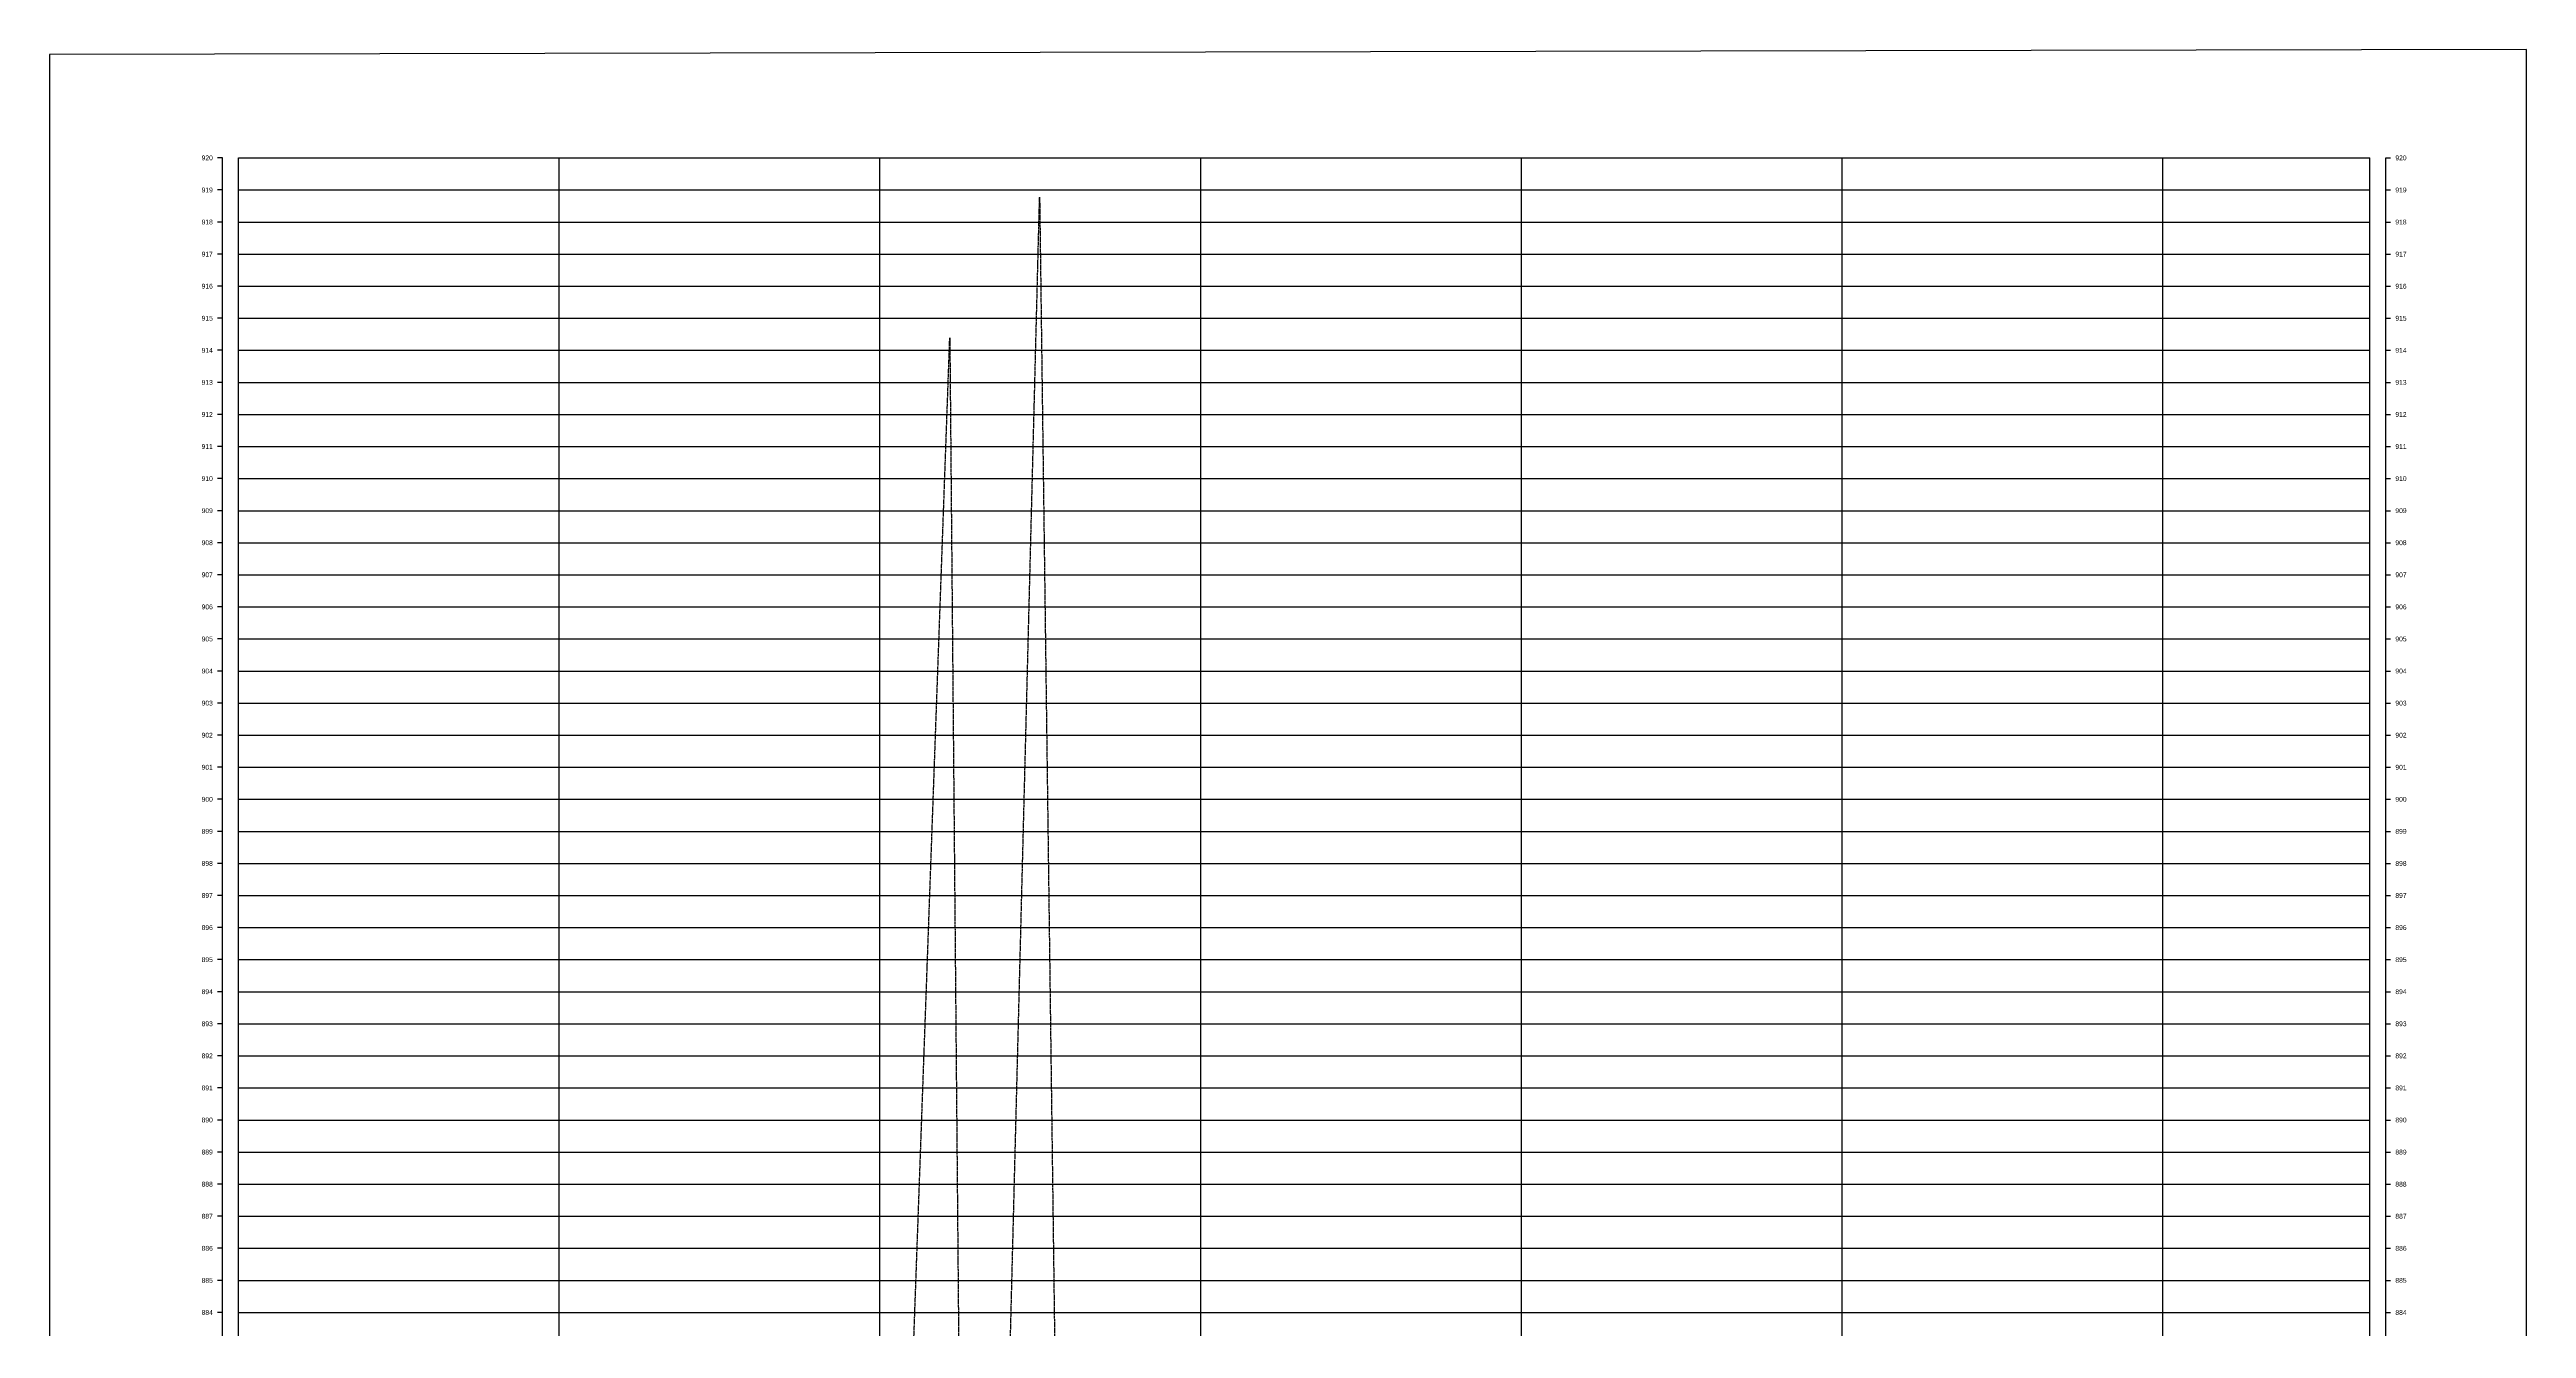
# Model space of a CAD drawing. Header units: millimetres. Extents: x 2640 to 12113, y 6003 to 13668.
# Drawn here: x 8090 to 8862, y 11785 to 12183 of the extents above; entities that cross this region are included whole.
import ezdxf
from ezdxf.enums import TextEntityAlignment as Align

# ---------------------------------------------------------------- set-up
doc = ezdxf.new("R2010")
doc.units = ezdxf.units.MM
doc.linetypes.add('HIDDEN', pattern=[0.375, 0.25, -0.125])
for name, color, linetype in [('GL', 3, 'HIDDEN'), ('GRID', 8, 'Continuous'), ('SCALE_LINE', 1, 'Continuous')]:
    doc.layers.add(name, color=color, linetype=linetype)
doc.styles.get("Standard").update_dxf_attribs({"font": 'arial.ttf'})

msp = doc.modelspace()

# ---------------------------------------------------------------- linework, layer by layer
msp.add_lwpolyline([(8090.206, 11436.95), (8862.477, 11438.501), (8862.477, 12183.414), (8090.206, 12181.863)], close=True)
at = {"layer": 'GL'}
for points in [[(8389.117, 11754.638), (8398.892, 12137.429), (8398.893, 12137.429), (8398.894, 12137.429), (8398.894, 12137.429), (8398.894, 12137.429), (8401.581, 11932.874), (8403.966, 11751.216)], [(8359.117, 11765.317), (8370.89, 12093.508), (8370.89, 12093.508), (8370.89, 12093.508), (8370.89, 12093.508), (8370.9, 12092.349), (8371.913, 11977.553), (8373.882, 11754.306)]]:
    msp.add_lwpolyline(points, dxfattribs=at)
at = {"layer": 'GRID'}
for p, q in [((8149.117, 12149.627), (8813.606, 12149.627)), ((8149.117, 11549.627), (8149.117, 12149.627)), ((8249.117, 11549.627), (8249.117, 12149.627)), ((8349.117, 11549.627), (8349.117, 12149.627)), ((8449.117, 11549.627), (8449.117, 12149.627)), ((8549.117, 11549.627), (8549.117, 12149.627)), ((8649.117, 11549.627), (8649.117, 12149.627)), ((8749.117, 11549.627), (8749.117, 12149.627)), ((8813.606, 11549.627), (8813.606, 12149.627)), ((8149.117, 12139.627), (8813.606, 12139.627)), ((8149.117, 12129.627), (8813.606, 12129.627)), ((8149.117, 12119.627), (8813.606, 12119.627)), ((8149.117, 12109.627), (8813.606, 12109.627)), ((8149.117, 12099.627), (8813.606, 12099.627)), ((8149.117, 12089.627), (8813.606, 12089.627)), ((8149.117, 12079.627), (8813.606, 12079.627)), ((8149.117, 12069.627), (8813.606, 12069.627)), ((8149.117, 12059.627), (8813.606, 12059.627)), ((8149.117, 12049.627), (8813.606, 12049.627)), ((8149.117, 12039.627), (8813.606, 12039.627)), ((8149.117, 12029.627), (8813.606, 12029.627)), ((8149.117, 12019.627), (8813.606, 12019.627)), ((8149.117, 12009.627), (8813.606, 12009.627)), ((8149.117, 11999.627), (8813.606, 11999.627)), ((8149.117, 11989.627), (8813.606, 11989.627)), ((8149.117, 11979.627), (8813.606, 11979.627)), ((8149.117, 11969.627), (8813.606, 11969.627)), ((8149.117, 11959.627), (8813.606, 11959.627)), ((8149.117, 11949.627), (8813.606, 11949.627)), ((8149.117, 11939.627), (8813.606, 11939.627)), ((8149.117, 11929.627), (8813.606, 11929.627)), ((8149.117, 11919.627), (8813.606, 11919.627)), ((8149.117, 11909.627), (8813.606, 11909.627)), ((8149.117, 11899.627), (8813.606, 11899.627)), ((8149.117, 11889.627), (8813.606, 11889.627)), ((8149.117, 11879.627), (8813.606, 11879.627)), ((8149.117, 11869.627), (8813.606, 11869.627)), ((8149.117, 11859.627), (8813.606, 11859.627)), ((8149.117, 11849.627), (8813.606, 11849.627)), ((8149.117, 11839.627), (8813.606, 11839.627)), ((8149.117, 11829.627), (8813.606, 11829.627)), ((8149.117, 11819.627), (8813.606, 11819.627)), ((8149.117, 11809.627), (8813.606, 11809.627)), ((8149.117, 11799.627), (8813.606, 11799.627)), ((8149.117, 11789.627), (8813.606, 11789.627))]:
    msp.add_line(p, q, dxfattribs=at)
at = {"layer": 'SCALE_LINE'}
for p, q in [((8144.117, 12149.627), (8142.617, 12149.627)), ((8144.117, 11549.627), (8144.117, 12149.627)), ((8818.606, 11549.627), (8818.606, 12149.627)), ((8818.606, 12149.627), (8820.106, 12149.627)), ((8144.117, 12139.627), (8142.617, 12139.627)), ((8818.606, 12139.627), (8820.106, 12139.627)), ((8144.117, 12129.627), (8142.617, 12129.627)), ((8818.606, 12129.627), (8820.106, 12129.627)), ((8144.117, 12119.627), (8142.617, 12119.627)), ((8818.606, 12119.627), (8820.106, 12119.627)), ((8144.117, 12109.627), (8142.617, 12109.627)), ((8818.606, 12109.627), (8820.106, 12109.627)), ((8144.117, 12099.627), (8142.617, 12099.627)), ((8818.606, 12099.627), (8820.106, 12099.627)), ((8144.117, 12089.627), (8142.617, 12089.627)), ((8818.606, 12089.627), (8820.106, 12089.627)), ((8144.117, 12079.627), (8142.617, 12079.627)), ((8818.606, 12079.627), (8820.106, 12079.627)), ((8144.117, 12069.627), (8142.617, 12069.627)), ((8818.606, 12069.627), (8820.106, 12069.627)), ((8144.117, 12059.627), (8142.617, 12059.627)), ((8818.606, 12059.627), (8820.106, 12059.627)), ((8144.117, 12049.627), (8142.617, 12049.627)), ((8818.606, 12049.627), (8820.106, 12049.627)), ((8144.117, 12039.627), (8142.617, 12039.627)), ((8818.606, 12039.627), (8820.106, 12039.627)), ((8144.117, 12029.627), (8142.617, 12029.627)), ((8818.606, 12029.627), (8820.106, 12029.627)), ((8144.117, 12019.627), (8142.617, 12019.627)), ((8818.606, 12019.627), (8820.106, 12019.627)), ((8144.117, 12009.627), (8142.617, 12009.627)), ((8818.606, 12009.627), (8820.106, 12009.627)), ((8144.117, 11999.627), (8142.617, 11999.627)), ((8818.606, 11999.627), (8820.106, 11999.627)), ((8144.117, 11989.627), (8142.617, 11989.627)), ((8818.606, 11989.627), (8820.106, 11989.627)), ((8144.117, 11979.627), (8142.617, 11979.627)), ((8818.606, 11979.627), (8820.106, 11979.627)), ((8144.117, 11969.627), (8142.617, 11969.627)), ((8818.606, 11969.627), (8820.106, 11969.627)), ((8144.117, 11959.627), (8142.617, 11959.627)), ((8818.606, 11959.627), (8820.106, 11959.627)), ((8144.117, 11949.627), (8142.617, 11949.627)), ((8818.606, 11949.627), (8820.106, 11949.627)), ((8144.117, 11939.627), (8142.617, 11939.627)), ((8818.606, 11939.627), (8820.106, 11939.627)), ((8144.117, 11929.627), (8142.617, 11929.627)), ((8818.606, 11929.627), (8820.106, 11929.627)), ((8144.117, 11919.627), (8142.617, 11919.627)), ((8818.606, 11919.627), (8820.106, 11919.627)), ((8144.117, 11909.627), (8142.617, 11909.627)), ((8818.606, 11909.627), (8820.106, 11909.627)), ((8144.117, 11899.627), (8142.617, 11899.627)), ((8818.606, 11899.627), (8820.106, 11899.627)), ((8144.117, 11889.627), (8142.617, 11889.627)), ((8818.606, 11889.627), (8820.106, 11889.627)), ((8144.117, 11879.627), (8142.617, 11879.627)), ((8818.606, 11879.627), (8820.106, 11879.627)), ((8144.117, 11869.627), (8142.617, 11869.627)), ((8818.606, 11869.627), (8820.106, 11869.627)), ((8144.117, 11859.627), (8142.617, 11859.627)), ((8818.606, 11859.627), (8820.106, 11859.627)), ((8144.117, 11849.627), (8142.617, 11849.627)), ((8818.606, 11849.627), (8820.106, 11849.627)), ((8144.117, 11839.627), (8142.617, 11839.627)), ((8818.606, 11839.627), (8820.106, 11839.627)), ((8144.117, 11829.627), (8142.617, 11829.627)), ((8818.606, 11829.627), (8820.106, 11829.627)), ((8144.117, 11819.627), (8142.617, 11819.627)), ((8818.606, 11819.627), (8820.106, 11819.627)), ((8144.117, 11809.627), (8142.617, 11809.627)), ((8818.606, 11809.627), (8820.106, 11809.627)), ((8144.117, 11799.627), (8142.617, 11799.627)), ((8818.606, 11799.627), (8820.106, 11799.627)), ((8144.117, 11789.627), (8142.617, 11789.627)), ((8818.606, 11789.627), (8820.106, 11789.627))]:
    msp.add_line(p, q, dxfattribs=at)

# ---------------------------------------------------------------- texts
for s, p in [('920', (8141.117, 12149.627)), ('919', (8141.117, 12139.627)), ('918', (8141.117, 12129.627)), ('917', (8141.117, 12119.627)), ('916', (8141.117, 12109.627)), ('915', (8141.117, 12099.627)), ('914', (8141.117, 12089.627)), ('913', (8141.117, 12079.627)), ('912', (8141.117, 12069.627)), ('911', (8141.117, 12059.627)), ('910', (8141.117, 12049.627)), ('909', (8141.117, 12039.627)), ('908', (8141.117, 12029.627)), ('907', (8141.117, 12019.627)), ('906', (8141.117, 12009.627)), ('905', (8141.117, 11999.627)), ('904', (8141.117, 11989.627)), ('903', (8141.117, 11979.627)), ('902', (8141.117, 11969.627)), ('901', (8141.117, 11959.627)), ('900', (8141.117, 11949.627)), ('899', (8141.117, 11939.627)), ('898', (8141.117, 11929.627)), ('897', (8141.117, 11919.627)), ('896', (8141.117, 11909.627)), ('895', (8141.117, 11899.627)), ('894', (8141.117, 11889.627)), ('893', (8141.117, 11879.627)), ('892', (8141.117, 11869.627)), ('891', (8141.117, 11859.627)), ('890', (8141.117, 11849.627)), ('889', (8141.117, 11839.627)), ('888', (8141.117, 11829.627)), ('887', (8141.117, 11819.627)), ('886', (8141.117, 11809.627)), ('885', (8141.117, 11799.627)), ('884', (8141.117, 11789.627))]:
    msp.add_text(s, height=1.5).set_placement(p, align=Align.MIDDLE_RIGHT)
for s, p in [('920', (8821.606, 12149.627)), ('919', (8821.606, 12139.627)), ('918', (8821.606, 12129.627)), ('917', (8821.606, 12119.627)), ('916', (8821.606, 12109.627)), ('915', (8821.606, 12099.627)), ('914', (8821.606, 12089.627)), ('913', (8821.606, 12079.627)), ('912', (8821.606, 12069.627)), ('911', (8821.606, 12059.627)), ('910', (8821.606, 12049.627)), ('909', (8821.606, 12039.627)), ('908', (8821.606, 12029.627)), ('907', (8821.606, 12019.627)), ('906', (8821.606, 12009.627)), ('905', (8821.606, 11999.627)), ('904', (8821.606, 11989.627)), ('903', (8821.606, 11979.627)), ('902', (8821.606, 11969.627)), ('901', (8821.606, 11959.627)), ('900', (8821.606, 11949.627)), ('899', (8821.606, 11939.627)), ('898', (8821.606, 11929.627)), ('897', (8821.606, 11919.627)), ('896', (8821.606, 11909.627)), ('895', (8821.606, 11899.627)), ('894', (8821.606, 11889.627)), ('893', (8821.606, 11879.627)), ('892', (8821.606, 11869.627)), ('891', (8821.606, 11859.627)), ('890', (8821.606, 11849.627)), ('889', (8821.606, 11839.627)), ('888', (8821.606, 11829.627)), ('887', (8821.606, 11819.627)), ('886', (8821.606, 11809.627)), ('885', (8821.606, 11799.627)), ('884', (8821.606, 11789.627))]:
    msp.add_text(s, height=1.5).set_placement(p, align=Align.MIDDLE_LEFT)

doc.saveas('drawing.dxf')
